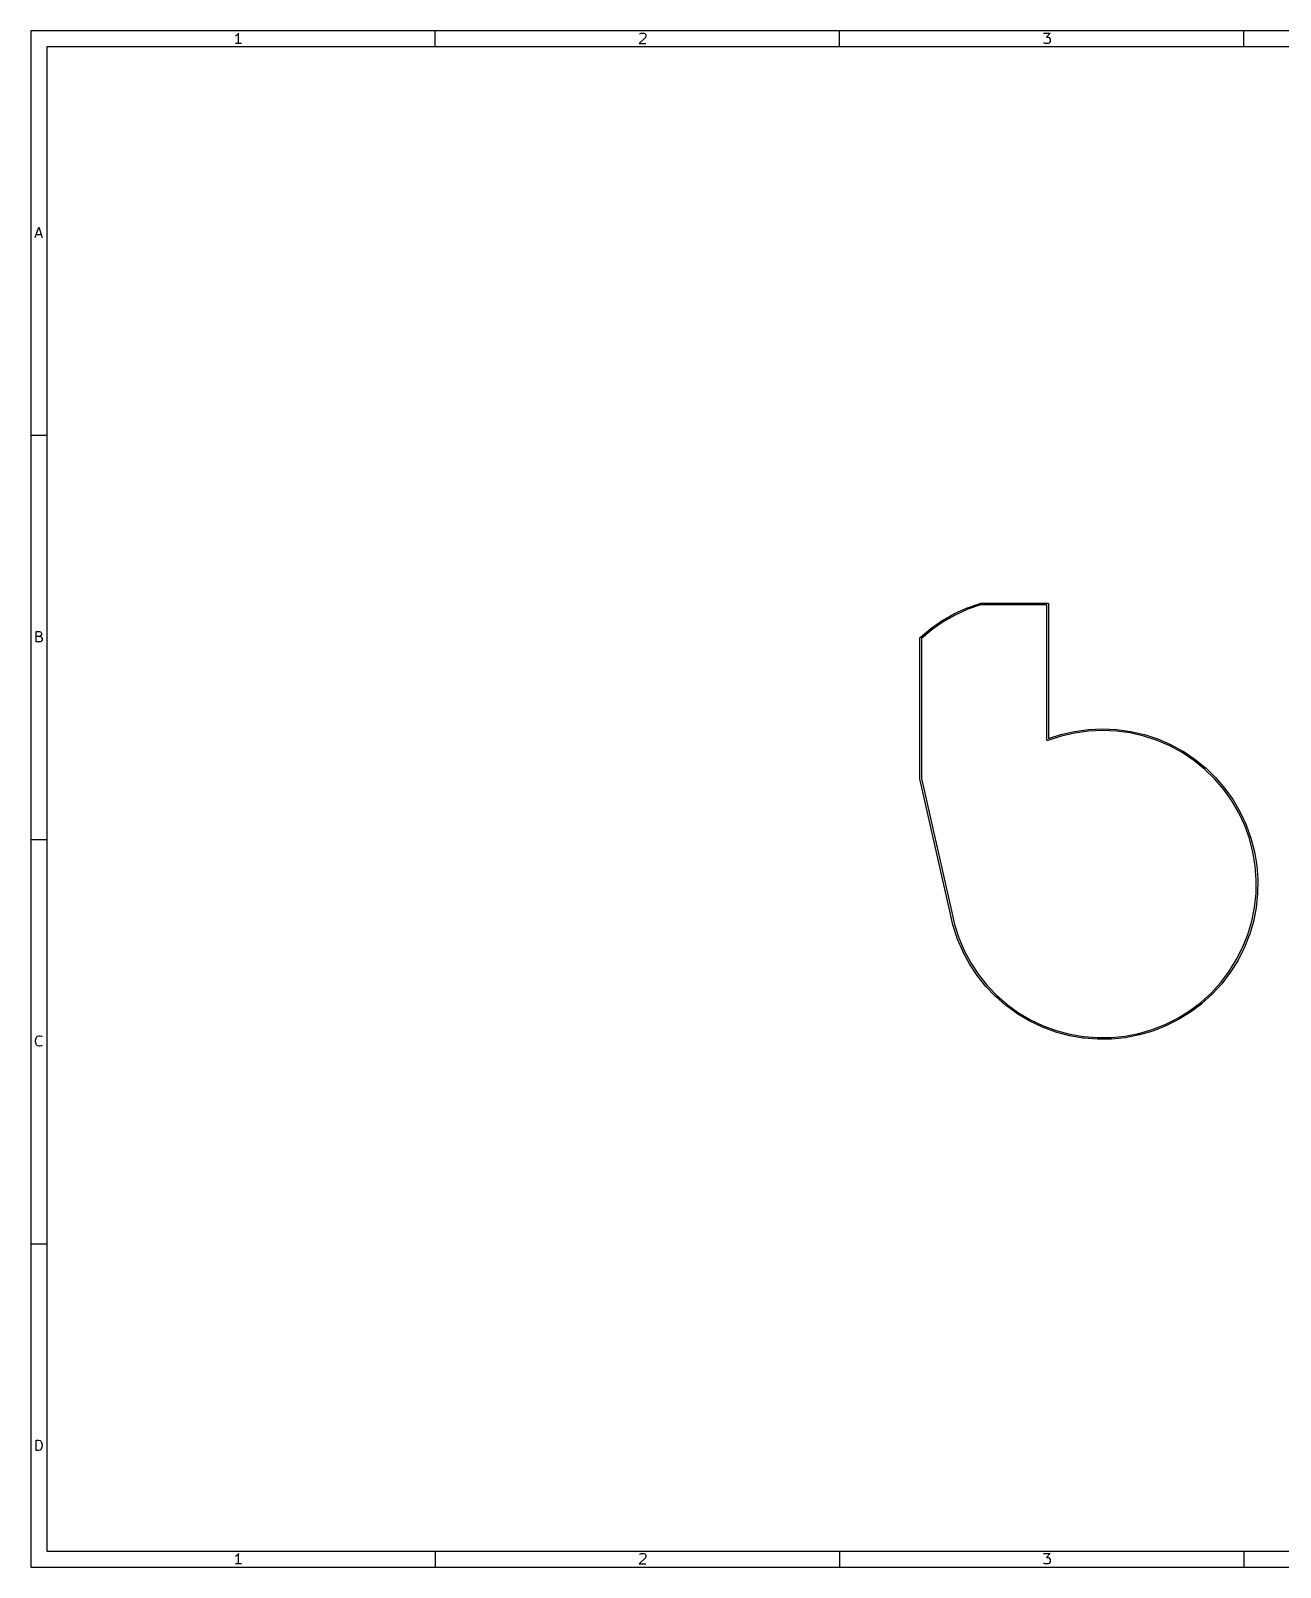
# Model space of a CAD drawing. Extents: x 10 to 287, y -200 to -10.
# Drawn here: x 10 to 164.5, y -200 to -10 of the extents above; entities that cross this region are included whole.
import ezdxf

# ---------------------------------------------------------------- set-up
doc = ezdxf.new("R2010")
doc.units = 0
doc.header["$MEASUREMENT"] = 0
doc.layers.add('BLACK', color=7, linetype='CONTINUOUS')

msp = doc.modelspace()

# ---------------------------------------------------------------- linework, layer by layer
at = {"layer": 'BLACK', "linetype": 'CONTINUOUS'}
for p, q in [((10, -10), (10, -200.007)), ((287.002, -10), (10, -10)), ((35.4464, -10.5976), (35.3226, -10.6595)), ((35.5702, -10.4738), (35.4464, -10.5976)), ((35.694, -10.2881), (35.5702, -10.4738)), ((35.694, -11.5881), (35.694, -10.2881)), ((60, -12), (60, -10)), ((86.0036, -10.8452), (85.2607, -11.5881)), ((85.3226, -10.4119), (85.3845, -10.35)), ((85.3845, -10.35), (85.5083, -10.2881)), ((85.5083, -10.2881), (85.8179, -10.2881)), ((85.8179, -10.2881), (85.9417, -10.35)), ((85.9417, -10.35), (86.0036, -10.4119)), ((86.0036, -10.4119), (86.0655, -10.5357)), ((86.0655, -10.6595), (86.0036, -10.8452)), ((86.0655, -10.5357), (86.0655, -10.6595)), ((110, -12), (110, -10)), ((135.261, -10.2881), (136.065, -10.2881)), ((136.065, -10.2881), (135.632, -10.7833)), ((135.632, -10.7833), (135.818, -10.7833)), ((135.818, -10.7833), (135.942, -10.8452)), ((135.942, -10.8452), (136.004, -10.9071)), ((136.004, -10.9071), (136.065, -11.031)), ((136.065, -11.3405), (136.004, -11.4643)), ((136.065, -11.031), (136.065, -11.3405)), ((160, -12), (160, -10)), ((12, -12), (12, -198.007)), ((285.002, -12), (12, -12)), ((36.0655, -11.5881), (35.3226, -11.5881)), ((85.2607, -11.5881), (86.0655, -11.5881)), ((135.323, -11.5262), (135.261, -11.4643)), ((135.446, -11.5881), (135.323, -11.5262)), ((135.818, -11.5881), (135.446, -11.5881)), ((135.942, -11.5262), (135.818, -11.5881)), ((136.004, -11.4643), (135.942, -11.5262)), ((10.5667, -35.5881), (11, -34.2881)), ((10.6905, -35.2167), (11.3095, -35.2167)), ((11, -34.2881), (11.4333, -35.5881)), ((10, -60), (12, -60)), ((124.242, -82.0701), (125.816, -81.3594)), ((125.894, -81.5436), (124.329, -82.2505)), ((125.816, -81.3594), (125.821, -81.3573)), ((125.821, -81.3573), (125.823, -81.3568)), ((125.823, -81.3568), (125.824, -81.3561)), ((125.824, -81.3561), (127.402, -80.8077)), ((127.46, -80.999), (125.894, -81.5436)), ((127.402, -80.8077), (127.409, -80.8036)), ((127.409, -80.8036), (127.435, -80.799)), ((127.435, -80.799), (135.772, -80.799)), ((135.663, -80.999), (127.46, -80.999)), ((135.663, -97.6864), (135.663, -80.999)), ((135.772, -80.799), (135.781, -80.799)), ((135.772, -80.799), (135.772, -80.799)), ((135.781, -80.799), (135.789, -80.802)), ((135.789, -80.802), (135.798, -80.8036)), ((135.798, -80.8036), (135.805, -80.808)), ((135.805, -80.808), (135.814, -80.8111)), ((135.814, -80.8111), (135.821, -80.8168)), ((135.821, -80.8168), (135.828, -80.8212)), ((135.828, -80.8212), (135.834, -80.828)), ((135.834, -80.828), (135.841, -80.8337)), ((135.841, -80.8337), (135.845, -80.8414)), ((135.845, -80.8414), (135.851, -80.8482)), ((135.851, -80.8482), (135.854, -80.8566)), ((135.854, -80.8566), (135.858, -80.8643)), ((135.858, -80.8643), (135.86, -80.873)), ((135.86, -80.873), (135.863, -80.8814)), ((135.863, -80.8814), (135.863, -80.8902)), ((135.863, -80.8902), (135.863, -80.8903)), ((135.863, -80.8903), (135.863, -97.5394)), ((121.304, -83.9123), (122.724, -82.9293)), ((122.834, -83.0963), (121.422, -84.0741)), ((122.724, -82.9293), (122.729, -82.9262)), ((122.729, -82.9262), (122.73, -82.9254)), ((122.73, -82.9254), (122.732, -82.9245)), ((122.732, -82.9245), (124.234, -82.0742)), ((124.329, -82.2505), (122.834, -83.0963)), ((124.234, -82.0742), (124.239, -82.0716)), ((124.239, -82.0716), (124.241, -82.0708)), ((124.241, -82.0708), (124.242, -82.0701)), ((10.6595, -85.5881), (10.6595, -84.2881)), ((10.6595, -84.2881), (11.0929, -84.2881)), ((11.0929, -84.9071), (10.6595, -84.9071)), ((11.0929, -84.2881), (11.2167, -84.35)), ((11.2167, -84.8452), (11.0929, -84.9071)), ((11.0929, -84.9071), (11.2786, -84.969)), ((11.2167, -84.35), (11.2786, -84.4119)), ((11.2786, -84.7833), (11.2167, -84.8452)), ((11.2786, -84.4119), (11.3405, -84.5357)), ((11.3405, -84.6595), (11.2786, -84.7833)), ((11.2786, -84.969), (11.3405, -85.031)), ((11.3405, -85.4643), (11.2786, -85.5262)), ((11.3405, -84.5357), (11.3405, -84.6595)), ((11.3405, -85.031), (11.4024, -85.1548)), ((11.4024, -85.3405), (11.3405, -85.4643)), ((11.4024, -85.1548), (11.4024, -85.3405)), ((119.937, -85.0934), (119.941, -85.0674)), ((119.937, -102.461), (119.937, -85.0934)), ((119.941, -85.0674), (119.959, -85.0369)), ((119.959, -85.0369), (119.973, -85.0254)), ((119.973, -85.0252), (119.986, -85.0142)), ((119.973, -85.0254), (119.973, -85.0252)), ((119.973, -85.0254), (119.973, -85.0254)), ((119.986, -85.0142), (121.297, -83.9178)), ((119.986, -85.0142), (119.986, -85.0142)), ((121.422, -84.0741), (120.137, -85.1489)), ((120.137, -85.1489), (120.137, -102.465)), ((121.297, -83.9178), (121.302, -83.9143)), ((121.302, -83.9143), (121.303, -83.9134)), ((121.303, -83.9134), (121.304, -83.9123)), ((11.1548, -85.5881), (10.6595, -85.5881)), ((11.2786, -85.5262), (11.1548, -85.5881)), ((137.386, -97.0378), (139.074, -96.6466)), ((139.115, -96.8425), (137.436, -97.2316)), ((139.074, -96.6466), (139.08, -96.6455)), ((139.08, -96.6455), (139.082, -96.6453)), ((139.082, -96.6453), (139.083, -96.645)), ((139.083, -96.645), (140.8, -96.4085)), ((140.823, -96.6072), (139.115, -96.8425)), ((140.8, -96.4085), (140.805, -96.4079)), ((140.805, -96.4079), (140.807, -96.4078)), ((140.807, -96.4078), (140.809, -96.4077)), ((140.809, -96.4077), (142.54, -96.3277)), ((142.545, -96.5277), (140.823, -96.6072)), ((142.54, -96.3277), (142.546, -96.3276)), ((144.267, -96.6046), (142.545, -96.5277)), ((142.546, -96.3276), (142.547, -96.3277)), ((142.547, -96.3277), (142.549, -96.3277)), ((142.549, -96.3277), (144.28, -96.405)), ((145.975, -96.8372), (144.267, -96.6046)), ((144.28, -96.405), (144.286, -96.4054)), ((144.286, -96.4054), (144.287, -96.4056)), ((144.287, -96.4056), (144.289, -96.4058)), ((144.289, -96.4058), (146.006, -96.6396)), ((147.655, -97.2237), (145.975, -96.8372)), ((146.006, -96.6396), (146.012, -96.6405)), ((146.012, -96.6405), (146.013, -96.641)), ((146.013, -96.641), (146.015, -96.6413)), ((146.015, -96.6413), (147.704, -97.0298)), ((135.668, -97.7124), (135.663, -97.6864)), ((135.685, -97.743), (135.668, -97.7124)), ((135.712, -97.7656), (135.685, -97.743)), ((135.745, -97.7777), (135.712, -97.7656)), ((135.781, -97.7777), (135.745, -97.7777)), ((135.796, -97.7722), (135.781, -97.7777)), ((137.436, -97.2316), (135.796, -97.7722)), ((135.863, -97.5394), (137.377, -97.0402)), ((137.377, -97.0402), (137.383, -97.0386)), ((137.383, -97.0386), (137.384, -97.0382)), ((137.384, -97.0382), (137.386, -97.0378)), ((149.293, -97.7608), (147.655, -97.2237)), ((147.704, -97.0298), (147.709, -97.0312)), ((147.709, -97.0312), (147.711, -97.0317)), ((147.711, -97.0317), (147.713, -97.0322)), ((147.713, -97.0322), (149.359, -97.5722)), ((150.875, -98.4442), (149.293, -97.7608)), ((149.359, -97.5722), (149.364, -97.5741)), ((149.364, -97.5741), (149.366, -97.5748)), ((149.366, -97.5748), (149.368, -97.5754)), ((149.368, -97.5754), (150.959, -98.2623)), ((152.389, -99.2681), (150.875, -98.4442)), ((150.959, -98.2623), (150.959, -98.2624)), ((150.959, -98.2624), (150.959, -98.2624)), ((150.959, -98.2624), (150.964, -98.2647)), ((150.964, -98.2647), (150.965, -98.2656)), ((150.965, -98.2656), (150.967, -98.2663)), ((150.967, -98.2663), (152.489, -99.0947)), ((153.822, -100.226), (152.389, -99.2681)), ((152.489, -99.0947), (152.494, -99.0975)), ((152.494, -99.0975), (152.495, -99.0984)), ((152.495, -99.0984), (152.497, -99.0993)), ((152.497, -99.0993), (153.937, -100.062)), ((155.163, -101.31), (153.822, -100.226)), ((153.937, -100.062), (153.942, -100.065)), ((153.942, -100.065), (153.943, -100.067)), ((153.943, -100.067), (153.945, -100.068)), ((153.945, -100.068), (155.292, -101.157)), ((119.936, -102.463), (119.937, -102.461)), ((119.937, -102.478), (119.936, -102.463)), ((119.937, -102.485), (119.937, -102.478)), ((119.937, -102.487), (119.937, -102.485)), ((119.937, -102.489), (119.937, -102.487)), ((119.939, -102.496), (119.937, -102.489)), ((119.941, -102.511), (119.939, -102.496)), ((119.943, -102.513), (119.941, -102.511)), ((123.651, -118.864), (119.943, -102.513)), ((120.137, -102.465), (123.849, -118.831)), ((156.4, -102.511), (155.163, -101.31)), ((155.292, -101.157), (155.296, -101.161)), ((155.296, -101.161), (155.298, -101.162)), ((155.298, -101.162), (155.299, -101.163)), ((155.299, -101.163), (156.542, -102.37)), ((157.522, -103.819), (156.4, -102.511)), ((156.542, -102.37), (156.546, -102.374)), ((156.546, -102.374), (156.547, -102.376)), ((156.547, -102.376), (156.548, -102.377)), ((156.548, -102.377), (157.677, -103.692)), ((158.522, -105.223), (157.522, -103.819)), ((157.677, -103.692), (157.681, -103.696)), ((157.681, -103.696), (157.682, -103.697)), ((157.682, -103.697), (157.683, -103.699)), ((157.683, -103.699), (158.688, -105.111)), ((159.39, -106.712), (158.522, -105.223)), ((158.688, -105.111), (158.691, -105.115)), ((158.691, -105.115), (158.692, -105.117)), ((158.692, -105.117), (158.693, -105.118)), ((158.693, -105.118), (159.565, -106.615)), ((160.12, -108.274), (159.39, -106.712)), ((159.565, -106.615), (159.568, -106.62)), ((159.568, -106.62), (159.569, -106.622)), ((159.569, -106.622), (159.57, -106.623)), ((159.57, -106.623), (160.303, -108.193)), ((160.705, -109.895), (160.12, -108.274)), ((160.303, -108.193), (160.305, -108.198)), ((160.305, -108.198), (160.306, -108.2)), ((160.306, -108.2), (160.307, -108.202)), ((160.307, -108.202), (160.895, -109.832)), ((10, -110), (12, -110)), ((161.141, -111.563), (160.705, -109.895)), ((160.895, -109.832), (160.897, -109.837)), ((160.897, -109.837), (160.897, -109.839)), ((160.897, -109.839), (160.898, -109.84)), ((160.898, -109.84), (161.336, -111.517)), ((161.424, -113.263), (161.141, -111.563)), ((161.336, -111.517), (161.337, -111.522)), ((161.337, -111.522), (161.337, -111.524)), ((161.337, -111.524), (161.338, -111.526)), ((161.338, -111.526), (161.622, -113.235)), ((161.551, -114.982), (161.424, -113.263)), ((161.622, -113.235), (161.623, -113.241)), ((161.623, -113.241), (161.623, -113.242)), ((161.623, -113.242), (161.623, -113.244)), ((161.623, -113.244), (161.751, -114.972)), ((161.523, -116.706), (161.551, -114.982)), ((161.751, -114.981), (161.723, -116.714)), ((161.751, -114.972), (161.751, -114.978)), ((161.751, -114.978), (161.751, -114.979)), ((161.751, -114.979), (161.751, -114.981)), ((161.338, -118.42), (161.523, -116.706)), ((161.722, -116.723), (161.536, -118.446)), ((161.723, -116.714), (161.722, -116.719)), ((161.722, -116.719), (161.722, -116.721)), ((161.722, -116.721), (161.722, -116.723)), ((123.654, -118.876), (123.651, -118.864)), ((123.654, -118.877), (123.654, -118.876)), ((123.655, -118.881), (123.654, -118.877)), ((124.034, -120.572), (123.655, -118.881)), ((123.849, -118.831), (123.849, -118.833)), ((123.849, -118.833), (123.85, -118.839)), ((123.85, -118.839), (124.228, -120.523)), ((160.998, -120.11), (161.338, -118.42)), ((161.535, -118.455), (161.194, -120.154)), ((161.536, -118.446), (161.535, -118.451)), ((161.535, -118.451), (161.535, -118.453)), ((161.535, -118.453), (161.535, -118.455)), ((124.034, -120.573), (124.034, -120.572)), ((124.035, -120.575), (124.034, -120.573)), ((124.036, -120.58), (124.035, -120.575)), ((124.567, -122.23), (124.036, -120.58)), ((124.228, -120.523), (124.756, -122.164)), ((160.507, -121.762), (160.998, -120.11)), ((161.191, -120.162), (160.698, -121.823)), ((161.192, -120.161), (161.191, -120.162)), ((161.194, -120.154), (161.192, -120.159)), ((161.192, -120.159), (161.192, -120.161)), ((124.568, -122.231), (124.567, -122.23)), ((124.568, -122.233), (124.568, -122.231)), ((124.57, -122.238), (124.568, -122.233)), ((125.249, -123.833), (124.57, -122.238)), ((124.756, -122.164), (125.431, -123.75)), ((159.087, -124.9), (159.868, -123.363)), ((160.049, -123.45), (159.263, -124.994)), ((159.868, -123.363), (160.507, -121.762)), ((160.05, -123.447), (160.049, -123.448)), ((160.049, -123.448), (160.049, -123.45)), ((160.052, -123.441), (160.05, -123.447)), ((160.695, -121.832), (160.052, -123.441)), ((160.696, -121.829), (160.695, -121.83)), ((160.695, -121.83), (160.695, -121.832)), ((160.698, -121.823), (160.696, -121.829)), ((125.25, -123.835), (125.249, -123.833)), ((125.25, -123.836), (125.25, -123.835)), ((125.253, -123.841), (125.25, -123.836)), ((126.073, -125.368), (125.253, -123.841)), ((125.431, -123.75), (126.247, -125.269)), ((126.074, -125.369), (126.073, -125.368)), ((126.074, -125.371), (126.074, -125.369)), ((126.077, -125.375), (126.074, -125.371)), ((127.032, -126.821), (126.077, -125.375)), ((126.247, -125.269), (127.197, -126.707)), ((158.17, -126.359), (159.087, -124.9)), ((159.259, -125.002), (158.336, -126.469)), ((159.26, -125.001), (159.259, -125.002)), ((159.263, -124.994), (159.26, -124.999)), ((159.26, -124.999), (159.26, -125.001)), ((127.033, -126.823), (127.032, -126.821)), ((127.034, -126.824), (127.033, -126.823)), ((127.038, -126.829), (127.034, -126.824)), ((128.12, -128.182), (127.038, -126.829)), ((127.197, -126.707), (128.273, -128.054)), ((157.124, -127.729), (158.17, -126.359)), ((158.331, -126.477), (157.28, -127.854)), ((158.332, -126.475), (158.331, -126.477)), ((158.333, -126.474), (158.332, -126.475)), ((158.336, -126.469), (158.333, -126.474)), ((128.121, -128.183), (128.12, -128.182)), ((128.122, -128.185), (128.121, -128.183)), ((128.126, -128.189), (128.122, -128.185)), ((129.326, -129.439), (128.126, -128.189)), ((128.273, -128.054), (129.467, -129.297)), ((154.682, -130.158), (155.958, -128.999)), ((156.096, -129.144), (154.813, -130.309)), ((155.958, -128.999), (157.124, -127.729)), ((156.097, -129.143), (156.096, -129.144)), ((156.098, -129.142), (156.097, -129.143)), ((156.102, -129.138), (156.098, -129.142)), ((157.274, -127.861), (156.102, -129.138)), ((157.275, -127.86), (157.274, -127.861)), ((157.276, -127.859), (157.275, -127.86)), ((157.28, -127.854), (157.276, -127.859)), ((129.327, -129.44), (129.326, -129.439)), ((129.329, -129.441), (129.327, -129.44)), ((129.333, -129.445), (129.329, -129.441)), ((130.642, -130.581), (129.333, -129.445)), ((129.467, -129.297), (130.769, -130.427)), ((130.643, -130.582), (130.642, -130.581)), ((130.644, -130.583), (130.643, -130.582)), ((130.649, -130.586), (130.644, -130.583)), ((132.055, -131.599), (130.649, -130.586)), ((130.769, -130.427), (132.168, -131.434)), ((153.306, -131.196), (154.682, -130.158)), ((154.806, -130.315), (153.423, -131.359)), ((154.807, -130.314), (154.806, -130.315)), ((154.809, -130.313), (154.807, -130.314)), ((154.813, -130.309), (154.809, -130.313)), ((132.056, -131.6), (132.055, -131.599)), ((132.058, -131.601), (132.056, -131.6)), ((132.062, -131.604), (132.058, -131.601)), ((133.555, -132.485), (132.062, -131.604)), ((132.168, -131.434), (133.652, -132.31)), ((133.556, -132.486), (133.555, -132.485)), ((133.558, -132.487), (133.556, -132.486)), ((133.563, -132.489), (133.558, -132.487)), ((135.129, -133.231), (133.563, -132.489)), ((133.652, -132.31), (135.21, -133.049)), ((148.696, -133.509), (150.301, -132.879)), ((150.301, -132.879), (151.842, -132.106)), ((151.935, -132.283), (150.386, -133.06)), ((151.842, -132.106), (153.306, -131.196)), ((151.937, -132.282), (151.935, -132.283)), ((151.938, -132.281), (151.937, -132.282)), ((151.943, -132.278), (151.938, -132.281)), ((153.415, -131.364), (151.943, -132.278)), ((153.417, -131.363), (153.415, -131.364)), ((153.418, -131.362), (153.417, -131.363)), ((153.423, -131.359), (153.418, -131.362)), ((10.5976, -134.845), (10.6595, -134.598)), ((10.5976, -135.031), (10.5976, -134.845)), ((10.6595, -134.598), (10.7214, -134.474)), ((10.7214, -134.474), (10.8452, -134.35)), ((10.8452, -134.35), (11.031, -134.288)), ((11.031, -134.288), (11.1548, -134.288)), ((11.1548, -134.288), (11.3405, -134.35)), ((11.3405, -134.35), (11.4024, -134.412)), ((135.13, -133.232), (135.129, -133.231)), ((135.132, -133.233), (135.13, -133.232)), ((135.137, -133.235), (135.132, -133.233)), ((136.764, -133.832), (135.137, -133.235)), ((135.21, -133.049), (136.828, -133.643)), ((136.765, -133.832), (136.764, -133.832)), ((136.767, -133.833), (136.765, -133.832)), ((136.772, -133.835), (136.767, -133.833)), ((138.447, -134.282), (136.772, -133.835)), ((136.828, -133.643), (138.494, -134.087)), ((138.448, -134.282), (138.447, -134.282)), ((138.45, -134.283), (138.448, -134.282)), ((138.455, -134.284), (138.45, -134.283)), ((140.163, -134.577), (138.455, -134.284)), ((138.494, -134.087), (140.193, -134.38)), ((140.165, -134.578), (140.163, -134.577)), ((140.167, -134.578), (140.165, -134.578)), ((140.172, -134.579), (140.167, -134.578)), ((141.9, -134.716), (140.172, -134.579)), ((140.193, -134.38), (141.911, -134.516)), ((141.901, -134.716), (141.9, -134.716)), ((141.903, -134.716), (141.901, -134.716)), ((141.909, -134.716), (141.903, -134.716)), ((143.641, -134.697), (141.909, -134.716)), ((141.911, -134.516), (143.635, -134.497)), ((143.635, -134.497), (145.349, -134.322)), ((143.643, -134.697), (143.641, -134.697)), ((143.645, -134.697), (143.643, -134.697)), ((143.651, -134.696), (143.645, -134.697)), ((145.374, -134.52), (143.651, -134.696)), ((145.349, -134.322), (147.041, -133.991)), ((145.376, -134.52), (145.374, -134.52)), ((145.378, -134.52), (145.376, -134.52)), ((145.383, -134.519), (145.378, -134.52)), ((147.084, -134.187), (145.383, -134.519)), ((147.041, -133.991), (148.696, -133.509)), ((147.086, -134.186), (147.084, -134.187)), ((147.088, -134.186), (147.086, -134.186)), ((147.093, -134.185), (147.088, -134.186)), ((148.757, -133.7), (147.093, -134.185)), ((148.758, -133.699), (148.757, -133.7)), ((148.76, -133.699), (148.758, -133.699)), ((148.765, -133.697), (148.76, -133.699)), ((150.378, -133.063), (148.765, -133.697)), ((150.38, -133.063), (150.378, -133.063)), ((150.381, -133.062), (150.38, -133.063)), ((150.386, -133.06), (150.381, -133.062)), ((10.6595, -135.279), (10.5976, -135.031)), ((10.7214, -135.402), (10.6595, -135.279)), ((10.8452, -135.526), (10.7214, -135.402)), ((11.031, -135.588), (10.8452, -135.526)), ((11.1548, -135.588), (11.031, -135.588)), ((11.3405, -135.526), (11.1548, -135.588)), ((11.4024, -135.464), (11.3405, -135.526)), ((10, -160), (12, -160)), ((10.6595, -185.588), (10.6595, -184.288)), ((10.6595, -184.288), (10.969, -184.288)), ((10.969, -184.288), (11.1548, -184.35)), ((10.969, -185.588), (10.6595, -185.588)), ((11.1548, -185.526), (10.969, -185.588)), ((11.1548, -184.35), (11.2786, -184.474)), ((11.2786, -185.402), (11.1548, -185.526)), ((11.2786, -184.474), (11.3405, -184.598)), ((11.3405, -185.279), (11.2786, -185.402)), ((11.3405, -184.598), (11.4024, -184.845)), ((11.4024, -185.031), (11.3405, -185.279)), ((11.4024, -184.845), (11.4024, -185.031)), ((12, -198.007), (285.002, -198.007)), ((35.4464, -198.605), (35.3226, -198.667)), ((35.5702, -198.481), (35.4464, -198.605)), ((35.694, -198.295), (35.5702, -198.481)), ((35.694, -199.595), (35.694, -198.295)), ((60, -198.007), (60, -200.007)), ((86.0036, -198.852), (85.2607, -199.595)), ((85.3226, -198.419), (85.3845, -198.357)), ((85.3845, -198.357), (85.5083, -198.295)), ((85.5083, -198.295), (85.8179, -198.295)), ((85.8179, -198.295), (85.9417, -198.357)), ((85.9417, -198.357), (86.0036, -198.419)), ((86.0036, -198.419), (86.0655, -198.543)), ((86.0655, -198.667), (86.0036, -198.852)), ((86.0655, -198.543), (86.0655, -198.667)), ((110, -198.007), (110, -200.007)), ((135.261, -198.295), (136.065, -198.295)), ((135.323, -199.533), (135.261, -199.471)), ((136.065, -198.295), (135.632, -198.791)), ((135.632, -198.791), (135.818, -198.791)), ((135.818, -198.791), (135.942, -198.852)), ((135.942, -198.852), (136.004, -198.914)), ((136.004, -199.471), (135.942, -199.533)), ((136.004, -198.914), (136.065, -199.038)), ((136.065, -199.348), (136.004, -199.471)), ((136.065, -199.038), (136.065, -199.348)), ((160, -198.007), (160, -200.007)), ((10, -200.007), (287.002, -200.007)), ((36.0655, -199.595), (35.3226, -199.595)), ((85.2607, -199.595), (86.0655, -199.595)), ((135.446, -199.595), (135.323, -199.533)), ((135.818, -199.595), (135.446, -199.595)), ((135.942, -199.533), (135.818, -199.595))]:
    msp.add_line(p, q, dxfattribs=at)

doc.saveas('drawing.dxf')
